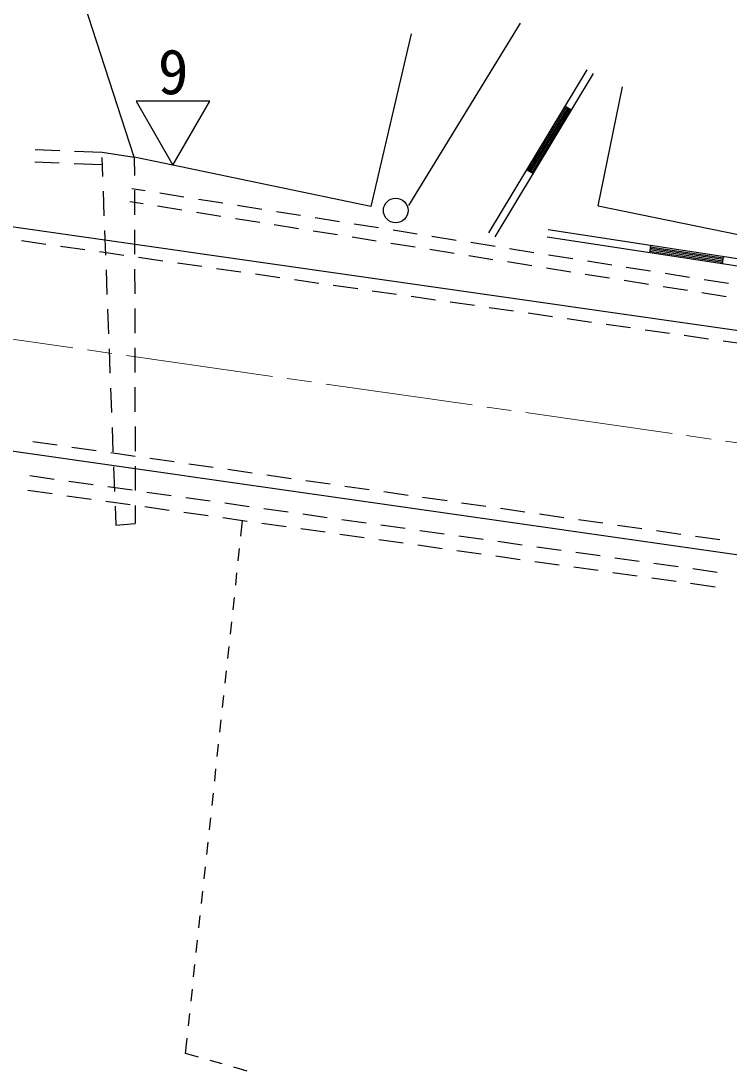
# Model space of a CAD drawing. Units: millimetres, scale not verified. Extents: x 40000 to 680000, y 20000 to 380000.
# Drawn here: x 83446 to 112219, y 262520 to 305172 of the extents above; entities that cross this region are included whole.
import ezdxf
from ezdxf.enums import TextEntityAlignment as Align

# ---------------------------------------------------------------- set-up
doc = ezdxf.new("R2010")
doc.units = ezdxf.units.MM
doc.header["$LTSCALE"] = 1000
doc.linetypes.add('CHAIN', pattern=[18.5, 12, -1.5, 3.5, -1.5])
for name, color, linetype, lineweight in [('M-BGD', 7, 'Continuous', 25), ('M-BMK', 2, 'CHAIN', 13), ('M-STR-STRD', 7, 'Continuous', 25)]:
    doc.layers.add(name, color=color, linetype=linetype, lineweight=lineweight)
doc.styles.add('ＭＳ ゴシック', font='')
doc.styles.get('ＭＳ ゴシック').set_extended_font_data('MS Gothic')

msp = doc.modelspace()

# ---------------------------------------------------------------- linework, layer by layer
at = {"layer": 'M-BGD'}
for p, q in [((103737, 305086), (99189, 297674)), ((102461, 296563), (106460, 303190)), ((102718, 296408), (106717, 303035)), ((106904, 297663), (107894, 302494)), ((104062, 299101), (105612, 301669)), ((104114, 299070), (105664, 301638)), ((104165, 299039), (105715, 301607)), ((104216, 299008), (105767, 301576)), ((105818, 301545), (105561, 301700)), ((84024, 299958), (85023, 299915)), ((85622, 299889), (86751, 299840)), ((84002, 299458), (85001, 299415)), ((86728, 299632), (86758, 298857)), ((86751, 299840), (88052, 299635)), ((88052, 299635), (88054, 298895)), ((85601, 299389), (86729, 299341)), ((104011, 299132), (104268, 298977)), ((86781, 298257), (86819, 297258)), ((88490, 298272), (87951, 298357)), ((88056, 298295), (88058, 297295)), ((90070, 298021), (89083, 298178)), ((88406, 297739), (87867, 297824)), ((91651, 297769), (90663, 297926)), ((89986, 297487), (88998, 297644)), ((91566, 297236), (90578, 297393)), ((93231, 297518), (92243, 297675)), ((94811, 297267), (93823, 297424)), ((106904, 297663), (117354, 295520)), ((116291, 292055), (81868, 296975)), ((93146, 296985), (92158, 297142)), ((94726, 296734), (93739, 296891)), ((96391, 297016), (95403, 297173)), ((97971, 296764), (96984, 296921)), ((86842, 296658), (86880, 295659)), ((88060, 296695), (88062, 295695)), ((96306, 296482), (95319, 296639)), ((99551, 296513), (98564, 296670)), ((120893, 294245), (104871, 296683)), ((84458, 296100), (83468, 296241)), ((86042, 295874), (85052, 296015)), ((97886, 296231), (96899, 296388)), ((99467, 295980), (98479, 296137)), ((101132, 296262), (100144, 296419)), ((102712, 296011), (101724, 296168)), ((120848, 293948), (104826, 296386)), ((109030, 296050), (108985, 295754)), ((87626, 295647), (86636, 295789)), ((101047, 295729), (100059, 295886)), ((102627, 295477), (101639, 295634)), ((104292, 295759), (103304, 295916)), ((105872, 295508), (104884, 295665)), ((111960, 295362), (108994, 295813)), ((111969, 295421), (109003, 295872)), ((111978, 295480), (109012, 295932)), ((111987, 295540), (109021, 295991)), ((111951, 295302), (111996, 295599)), ((89210, 295421), (88220, 295562)), ((90793, 295194), (89804, 295336)), ((104207, 295226), (103219, 295383)), ((107452, 295257), (106465, 295414)), ((109032, 295006), (108045, 295163)), ((86903, 295060), (86941, 294060)), ((88064, 295095), (88066, 294095)), ((92377, 294968), (91387, 295109)), ((93961, 294742), (92971, 294883)), ((105787, 294975), (104800, 295132)), ((107367, 294724), (106380, 294881)), ((110612, 294754), (109625, 294911)), ((95545, 294515), (94555, 294657)), ((97129, 294289), (96139, 294430)), ((108947, 294472), (107960, 294629)), ((110528, 294221), (109540, 294378)), ((112193, 294503), (111205, 294660)), ((98713, 294063), (97723, 294204)), ((100297, 293836), (99307, 293978)), ((112108, 293970), (111120, 294127)), ((86964, 293461), (87002, 292461)), ((88068, 293495), (88070, 292495)), ((101881, 293610), (100891, 293751)), ((103465, 293383), (102475, 293525)), ((105049, 293157), (104059, 293298)), ((106633, 292931), (105643, 293072)), ((108216, 292704), (107226, 292846)), ((109800, 292478), (108810, 292619)), ((111384, 292252), (110394, 292393)), ((87025, 291862), (87063, 290863)), ((88072, 291895), (88074, 290895)), ((112968, 292025), (111978, 292167)), ((87086, 290263), (87124, 289264)), ((88076, 290295), (88078, 289295)), ((87147, 288664), (87185, 287665)), ((88080, 288695), (88082, 287695)), ((115016, 283132), (80621, 288048)), ((84920, 287939), (83930, 288080)), ((86504, 287713), (85514, 287854)), ((88088, 287486), (87098, 287628)), ((87208, 287065), (87246, 286066)), ((88084, 287095), (88086, 286095)), ((89672, 287260), (88682, 287401)), ((91256, 287033), (90266, 287175)), ((84798, 286553), (83808, 286692)), ((92840, 286807), (91850, 286949)), ((94424, 286581), (93434, 286722)), ((86383, 286331), (85392, 286470)), ((87967, 286108), (86977, 286247)), ((96007, 286354), (95018, 286496)), ((97591, 286128), (96601, 286269)), ((84715, 285959), (83725, 286098)), ((86299, 285737), (85309, 285876)), ((89552, 285886), (88561, 286025)), ((91136, 285664), (90146, 285803)), ((99175, 285902), (98185, 286043)), ((100759, 285675), (99769, 285817)), ((87884, 285514), (86893, 285653)), ((87268, 285467), (87298, 284692)), ((88088, 285495), (88090, 284754)), ((89468, 285292), (88478, 285431)), ((92721, 285441), (91730, 285580)), ((94305, 285219), (93315, 285358)), ((102343, 285449), (101353, 285590)), ((103927, 285222), (102937, 285364)), ((91053, 285069), (90062, 285208)), ((92637, 284847), (91647, 284986)), ((95889, 284996), (94899, 285135)), ((105511, 284996), (104521, 285138)), ((87298, 284692), (88090, 284754)), ((92384, 284242), (92452, 284873)), ((94222, 284625), (93231, 284764)), ((95806, 284402), (94816, 284541)), ((97474, 284774), (96484, 284913)), ((99058, 284552), (98068, 284691)), ((107095, 284770), (106105, 284911)), ((108679, 284543), (107689, 284685)), ((97391, 284180), (96400, 284319)), ((98975, 283957), (97985, 284096)), ((100643, 284329), (99653, 284468)), ((102227, 284107), (101237, 284246)), ((110263, 284317), (109273, 284458)), ((111847, 284091), (110857, 284232)), ((92277, 283248), (92331, 283745)), ((100559, 283735), (99569, 283874)), ((102144, 283513), (101154, 283652)), ((103812, 283884), (102822, 284023)), ((105396, 283662), (104406, 283801)), ((103728, 283290), (102738, 283429)), ((106981, 283440), (105990, 283579)), ((108565, 283217), (107575, 283356)), ((105313, 283068), (104323, 283207)), ((106897, 282846), (105907, 282985)), ((110150, 282995), (109159, 283134)), ((111734, 282773), (110744, 282912)), ((92171, 282254), (92224, 282751)), ((108482, 282623), (107492, 282762)), ((110066, 282401), (109076, 282540)), ((111651, 282178), (110660, 282317)), ((92064, 281259), (92117, 281757)), ((91957, 280265), (92010, 280762)), ((91850, 279271), (91904, 279768)), ((91744, 278277), (91797, 278774)), ((91637, 277282), (91690, 277779)), ((91530, 276288), (91584, 276785)), ((91424, 275294), (91477, 275791)), ((91317, 274299), (91370, 274797)), ((91210, 273305), (91264, 273802)), ((91103, 272311), (91157, 272808)), ((90997, 271316), (91050, 271814)), ((90890, 270322), (90943, 270819)), ((90783, 269328), (90837, 269825)), ((90677, 268334), (90730, 268831)), ((90570, 267339), (90623, 267836)), ((90463, 266345), (90517, 266842)), ((90357, 265351), (90410, 265848)), ((90250, 264356), (90303, 264854)), ((90129, 263229), (90196, 263859)), ((90658, 263079), (90129, 263229)), ((91620, 262806), (91139, 262943)), ((92631, 262520), (92102, 262670))]:
    msp.add_line(p, q, dxfattribs=at)
msp.add_lwpolyline([(99306, 304654), (97659, 297635), (89621, 299321), (88052, 299635), (84663, 310078)], dxfattribs=at)
msp.add_circle((98674, 297476), 500, dxfattribs=at)
at = {"layer": 'M-BMK'}
for p, q in [((85551, 291896), (81244, 292512)), ((87135, 291670), (86145, 291811)), ((93669, 290736), (87729, 291585)), ((95252, 290510), (94263, 290651)), ((101786, 289576), (95846, 290425)), ((103370, 289349), (102380, 289491)), ((109904, 288416), (103964, 289265)), ((111488, 288189), (110498, 288331)), ((118021, 287255), (112081, 288104))]:
    msp.add_line(p, q, dxfattribs=at)
at = {"layer": 'M-STR-STRD'}
msp.add_lwpolyline([(91121, 301919), (88121, 301919), (89621, 299321)], close=True, dxfattribs=at)

# ---------------------------------------------------------------- texts
at = {"layer": 'M-STR-STRD', "style": 'ＭＳ ゴシック'}
msp.add_text('9', height=1833, dxfattribs=at).set_placement((89631, 303112), align=Align.MIDDLE_CENTER)

doc.saveas('drawing.dxf')
